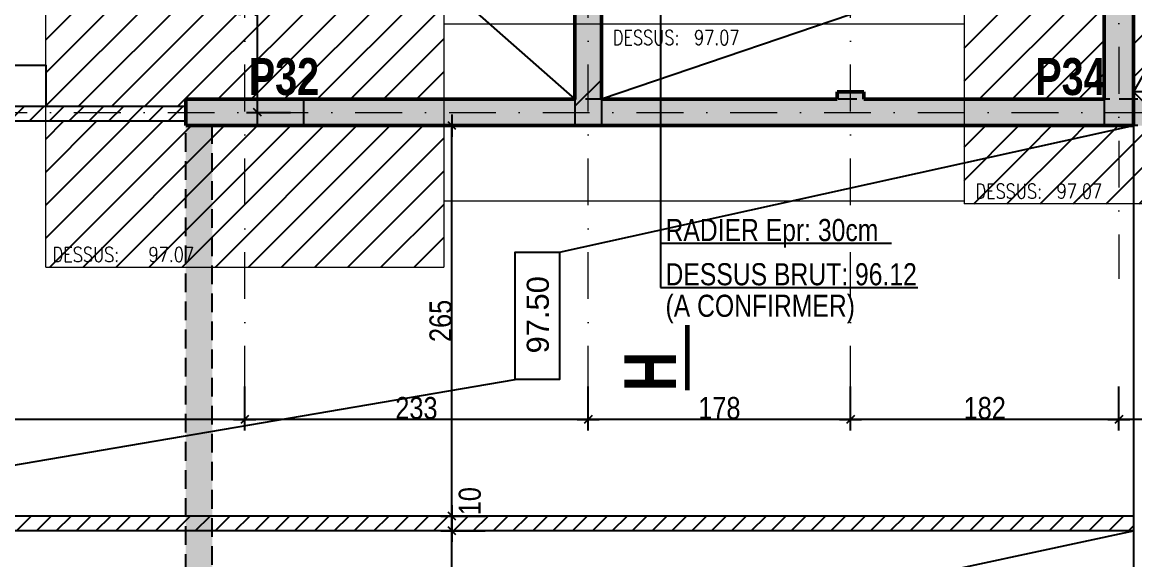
# Model space of a CAD drawing. Header units: centimetres. Extents: x 16433 to 114398, y -50094 to -12305.
# Drawn here: x 40197 to 40951, y -20016 to -19651 of the extents above; entities that cross this region are included whole.
import ezdxf
from ezdxf.enums import TextEntityAlignment as Align

# ---------------------------------------------------------------- set-up
doc = ezdxf.new("R2010")
doc.units = ezdxf.units.CM
doc.header["$LTSCALE"] = 0.5
for name, pattern in [('CACHEX2', [19.05, 12.7, -6.35]), ('TIRETPT2', [12.7, 6.35, -3.175, 0, -3.175]), ('TIRETPTX2', [50.8, 25.4, -12.7, 0, -12.7])]:
    doc.linetypes.add(name, pattern=pattern)
doc.layers.get('DEFPOINTS').update_dxf_attribs({"linetype": 'CONTINUOUS'})
for name, color, linetype in [('01_cloisons', 1, 'CONTINUOUS'), ('01_cote_gen', 4, 'CONTINUOUS'), ('01_murs_sup', 2, 'CACHEX2'), ('01_poch_murs', 253, 'CONTINUOUS'), ('01_poch_poteaux', 250, 'CONTINUOUS'), ('01_poch_Semelles', 253, 'CONTINUOUS'), ('01_texte', 230, 'CONTINUOUS'), ('AA_COTES', 2, 'CONTINUOUS')]:
    doc.layers.add(name, color=color, linetype=linetype)
for name, color, linetype, lineweight in [('01_murs_coup', 5, 'CONTINUOUS', 60), ('01_sem', 42, 'CONTINUOUS', 15), ('01_tram_axes', 2, 'TIRETPTX2', 9)]:
    doc.layers.add(name, color=color, linetype=linetype, lineweight=lineweight)
doc.styles.add('ARIAL', font='arial.ttf')
doc.styles.add('impact', font='impact.ttf')
doc.styles.add('MATTE_TXT', font='arial.ttf')
doc.styles.add('SIMPLEX1', font='SIMPLEX.shx', dxfattribs={"width": 0.8, "height": 10})
doc.styles.add('STYLE2', font='ARIALN.TTF')
doc.dimstyles.new('JB50', dxfattribs={"dimscale": 0.1, "dimtxt": 150, "dimasz": 15, "dimexe": 0.1, "dimexo": 0.1, "dimgap": 0.09, "dimtad": 1, "dimdec": 1, "dimdsep": 46, "dimtxsty": 'STYLE2', "dimblk1": 'BOND_G', "dimblk2": 'BOND_D', "dimsah": 1, "dimcen": 1.5, "dimdle": 0.01, "dimse1": 1, "dimse2": 1, "dimclrd": 4, "dimclre": 2, "dimclrt": 6, "dimazin": 2, "dimtfac": 2.333333, "dimtdec": 1, "dimtix": 1, "dimtmove": 2, "dimatfit": 3, "dimldrblk": 'BOND_G', "dimfxl": 1, "dimtolj": 1, "dimtzin": 0, "dimarcsym": 0})
pattern_1 = [(45, (-10233.557, 8782.937), (-6.7351921, 6.7351921), [])]

# ---------------------------------------------------------------- blocks, each defined once
blk = doc.blocks.new('BOND_G')
at = {"layer": 'AA_COTES', "color": 0}
for p, q in [((0, -5), (0, 15)), ((5, 0), (-5, 0)), ((1.77, 1.77), (-1.77, -1.77))]:
    blk.add_line(p, q, dxfattribs=at)
blk = doc.blocks.new('BOND_D')
at = {"layer": 'AA_COTES', "color": 0}
for p, q in [((5, 0), (-5, 0)), ((-1.77, -1.77), (1.77, 1.77)), ((0, 5), (0, -15))]:
    blk.add_line(p, q, dxfattribs=at)
blk = doc.blocks.new('*D142')
at = {"layer": '01_cote_gen', "color": 4, "lineweight": -2, "transparency": 16777216}
blk.add_line((40939.13, -19920.9), (40760.13, -19920.9), dxfattribs=at)
at = {"layer": 'DEFPOINTS', "color": 0, "transparency": 16777216}
for p in [(40758.63, -19920.9), (40758.63, -19927), (40940.63, -19927)]:
    blk.add_point(p, dxfattribs=at)
at = {"layer": '01_cote_gen', "color": 4, "lineweight": -2, "transparency": 16777216, "xscale": 1.5, "yscale": 1.5, "zscale": 1.5, "rotation": 180}
blk.add_blockref('BOND_D', (40758.63, -19920.9), dxfattribs=at)
at = {"layer": '01_cote_gen', "color": 4, "lineweight": -2, "transparency": 16777216, "xscale": 1.5, "yscale": 1.5, "zscale": 1.5}
blk.add_blockref('BOND_G', (40940.63, -19920.9), dxfattribs=at)
at = {"layer": '01_cote_gen', "color": 6, "transparency": 16777216, "insert": (40849.63, -19913.23), "char_height": 15, "attachment_point": 5, "style": 'STYLE2'}
blk.add_mtext('\\A1;182', dxfattribs=at)
blk = doc.blocks.new('*D143')
at = {"layer": '01_cote_gen', "color": 4, "lineweight": -2, "transparency": 16777216}
blk.add_line((40757.13, -19920.9), (40582.13, -19920.9), dxfattribs=at)
at = {"layer": 'DEFPOINTS', "color": 0, "transparency": 16777216}
for p in [(40580.63, -19903.41), (40580.63, -19920.9), (40758.63, -19927)]:
    blk.add_point(p, dxfattribs=at)
at = {"layer": '01_cote_gen', "color": 4, "lineweight": -2, "transparency": 16777216, "xscale": 1.5, "yscale": 1.5, "zscale": 1.5, "rotation": 180}
blk.add_blockref('BOND_D', (40580.63, -19920.9), dxfattribs=at)
at = {"layer": '01_cote_gen', "color": 4, "lineweight": -2, "transparency": 16777216, "xscale": 1.5, "yscale": 1.5, "zscale": 1.5}
blk.add_blockref('BOND_G', (40758.63, -19920.9), dxfattribs=at)
at = {"layer": '01_cote_gen', "color": 6, "transparency": 16777216, "insert": (40669.63, -19913.23), "char_height": 15, "attachment_point": 5, "style": 'STYLE2'}
blk.add_mtext('\\A1;178', dxfattribs=at)
blk = doc.blocks.new('*D144')
at = {"layer": '01_cote_gen', "color": 4, "lineweight": -2, "transparency": 16777216}
blk.add_line((40579.13, -19920.9), (40349.13, -19920.9), dxfattribs=at)
at = {"layer": 'DEFPOINTS', "color": 0, "transparency": 16777216}
for p in [(40347.63, -19903.41), (40580.63, -19903.41), (40347.63, -19920.9)]:
    blk.add_point(p, dxfattribs=at)
at = {"layer": '01_cote_gen', "color": 4, "lineweight": -2, "transparency": 16777216, "xscale": 1.5, "yscale": 1.5, "zscale": 1.5, "rotation": 180}
blk.add_blockref('BOND_D', (40347.63, -19920.9), dxfattribs=at)
at = {"layer": '01_cote_gen', "color": 4, "lineweight": -2, "transparency": 16777216, "xscale": 1.5, "yscale": 1.5, "zscale": 1.5}
blk.add_blockref('BOND_G', (40580.63, -19920.9), dxfattribs=at)
at = {"layer": '01_cote_gen', "color": 6, "transparency": 16777216, "insert": (40464.13, -19913.23), "char_height": 15, "attachment_point": 5, "style": 'STYLE2'}
blk.add_mtext('\\A1;233', dxfattribs=at)
blk = doc.blocks.new('*D145')
at = {"layer": '01_cote_gen', "color": 4, "lineweight": -2, "transparency": 16777216}
blk.add_line((40346.13, -19920.9), (39962.13, -19920.9), dxfattribs=at)
at = {"layer": 'DEFPOINTS', "color": 0, "transparency": 16777216}
for p in [(40347.63, -19903.41), (39960.63, -19916.73), (39960.63, -19920.9)]:
    blk.add_point(p, dxfattribs=at)
at = {"layer": '01_cote_gen', "color": 4, "lineweight": -2, "transparency": 16777216, "xscale": 1.5, "yscale": 1.5, "zscale": 1.5, "rotation": 180}
blk.add_blockref('BOND_D', (39960.63, -19920.9), dxfattribs=at)
at = {"layer": '01_cote_gen', "color": 4, "lineweight": -2, "transparency": 16777216, "xscale": 1.5, "yscale": 1.5, "zscale": 1.5}
blk.add_blockref('BOND_G', (40347.63, -19920.9), dxfattribs=at)
at = {"layer": '01_cote_gen', "color": 6, "transparency": 16777216, "insert": (40154.13, -19913.23), "char_height": 15, "attachment_point": 5, "style": 'STYLE2'}
blk.add_mtext('\\A1;387', dxfattribs=at)
blk = doc.blocks.new('*D170')
at = {"layer": '01_cote_gen', "color": 4, "lineweight": -2, "transparency": 16777216}
blk.add_line((41544.13, -19920.9), (40942.13, -19920.9), dxfattribs=at)
at = {"layer": 'DEFPOINTS', "color": 0, "transparency": 16777216}
for p in [(40940.63, -19829.73), (41545.63, -19854.78), (40940.63, -19920.9)]:
    blk.add_point(p, dxfattribs=at)
at = {"layer": '01_cote_gen', "color": 4, "lineweight": -2, "transparency": 16777216, "xscale": 1.5, "yscale": 1.5, "zscale": 1.5, "rotation": 180}
blk.add_blockref('BOND_D', (40940.63, -19920.9), dxfattribs=at)
at = {"layer": '01_cote_gen', "color": 4, "lineweight": -2, "transparency": 16777216, "xscale": 1.5, "yscale": 1.5, "zscale": 1.5}
blk.add_blockref('BOND_G', (41545.63, -19920.9), dxfattribs=at)
at = {"layer": '01_cote_gen', "color": 6, "transparency": 16777216, "insert": (41243.13, -19913.23), "char_height": 15, "attachment_point": 5, "style": 'STYLE2'}
blk.add_mtext('\\A1;605', dxfattribs=at)
blk = doc.blocks.new('*D180')
at = {"layer": '01_cote_gen', "color": 4, "lineweight": -2, "transparency": 16777216}
blk.add_line((39637.51, -20577.98), (39637.51, -18083.98), dxfattribs=at)
at = {"layer": 'DEFPOINTS', "color": 0, "transparency": 16777216}
for p in [(39637.51, -18082.48), (39720.69, -18082.48), (40307.63, -20579.48)]:
    blk.add_point(p, dxfattribs=at)
at = {"layer": '01_cote_gen', "color": 4, "lineweight": -2, "transparency": 16777216, "xscale": 1.5, "yscale": 1.5, "zscale": 1.5}
for name, p, rotation in [('BOND_D', (39637.51, -18082.48), 90), ('BOND_G', (39637.51, -20579.48), 270)]:
    blk.add_blockref(name, p, dxfattribs=dict(at, rotation=rotation))
at = {"layer": '01_cote_gen', "color": 6, "transparency": 16777216, "insert": (39629.85, -19330.98), "char_height": 15, "attachment_point": 5, "rotation": 90, "style": 'STYLE2'}
blk.add_mtext('\\A1;2497', dxfattribs=at)
blk = doc.blocks.new('*D199')
at = {"layer": '01_cote_gen', "color": 4, "lineweight": -2, "transparency": 16777216}
blk.add_line((40356.3, -19710.98), (40356.3, -19556.98), dxfattribs=at)
at = {"layer": 'DEFPOINTS', "color": 0, "transparency": 16777216}
for p in [(40356.3, -19555.48), (40374.98, -19555.48), (40374.98, -19712.48)]:
    blk.add_point(p, dxfattribs=at)
at = {"layer": '01_cote_gen', "color": 4, "lineweight": -2, "transparency": 16777216, "xscale": 1.5, "yscale": 1.5, "zscale": 1.5}
for name, p, rotation in [('BOND_D', (40356.3, -19555.48), 90), ('BOND_G', (40356.3, -19712.48), 270)]:
    blk.add_blockref(name, p, dxfattribs=dict(at, rotation=rotation))
at = {"layer": '01_cote_gen', "color": 6, "transparency": 16777216, "insert": (40348.63, -19633.98), "char_height": 15, "attachment_point": 5, "rotation": 90, "style": 'STYLE2'}
blk.add_mtext('\\A1;157', dxfattribs=at)
blk = doc.blocks.new('*D512')
at = {"layer": '01_cote_gen', "color": 4, "lineweight": -2, "transparency": 16777216}
blk.add_line((40488.23, -20260.99), (40488.23, -19997.98), dxfattribs=at)
at = {"layer": 'DEFPOINTS', "color": 0, "transparency": 16777216}
for p in [(40488.23, -19996.48), (40525.91, -19996.48), (40539.57, -20262.49)]:
    blk.add_point(p, dxfattribs=at)
at = {"layer": '01_cote_gen', "color": 4, "lineweight": -2, "transparency": 16777216, "xscale": 1.5, "yscale": 1.5, "zscale": 1.5}
for name, p, rotation in [('BOND_D', (40488.23, -19996.48), 90), ('BOND_G', (40488.23, -20262.49), 270)]:
    blk.add_blockref(name, p, dxfattribs=dict(at, rotation=rotation))
at = {"layer": '01_cote_gen', "color": 6, "transparency": 16777216, "insert": (40480.57, -20129.48), "char_height": 15, "attachment_point": 5, "rotation": 90, "style": 'STYLE2'}
blk.add_mtext('\\A1;266', dxfattribs=at)
blk = doc.blocks.new('*D513')
at = {"layer": '01_cote_gen', "color": 4, "lineweight": -2, "transparency": 16777216}
blk.add_line((40488.23, -19994.98), (40488.23, -19987.98), dxfattribs=at)
at = {"layer": 'DEFPOINTS', "color": 0, "transparency": 16777216}
for p in [(40488.23, -19986.48), (40525.91, -19986.48), (40525.91, -19996.48)]:
    blk.add_point(p, dxfattribs=at)
at = {"layer": '01_cote_gen', "color": 4, "lineweight": -2, "transparency": 16777216, "xscale": 1.5, "yscale": 1.5, "zscale": 1.5}
for name, p, rotation in [('BOND_D', (40488.23, -19986.48), 90), ('BOND_G', (40488.23, -19996.48), 270)]:
    blk.add_blockref(name, p, dxfattribs=dict(at, rotation=rotation))
at = {"layer": '01_cote_gen', "color": 6, "transparency": 16777216, "insert": (40500.41, -19976.33), "char_height": 15, "attachment_point": 5, "rotation": 90, "style": 'STYLE2'}
blk.add_mtext('\\A1;10', dxfattribs=at)
blk = doc.blocks.new('*D514')
at = {"layer": '01_cote_gen', "color": 4, "lineweight": -2, "transparency": 16777216}
blk.add_line((40488.23, -19984.98), (40488.23, -19722.98), dxfattribs=at)
at = {"layer": 'DEFPOINTS', "color": 0, "transparency": 16777216}
for p in [(40488.23, -19721.48), (40537.01, -19721.48), (40525.91, -19986.48)]:
    blk.add_point(p, dxfattribs=at)
at = {"layer": '01_cote_gen', "color": 4, "lineweight": -2, "transparency": 16777216, "xscale": 1.5, "yscale": 1.5, "zscale": 1.5}
for name, p, rotation in [('BOND_D', (40488.23, -19721.48), 90), ('BOND_G', (40488.23, -19986.48), 270)]:
    blk.add_blockref(name, p, dxfattribs=dict(at, rotation=rotation))
at = {"layer": '01_cote_gen', "color": 6, "transparency": 16777216, "insert": (40480.57, -19853.98), "char_height": 15, "attachment_point": 5, "rotation": 90, "style": 'STYLE2'}
blk.add_mtext('\\A1;265', dxfattribs=at)

msp = doc.modelspace()

# ---------------------------------------------------------------- hatches: boundary and pattern name
at = {"layer": '01_murs_sup'}
h = msp.add_hatch(dxfattribs=at)
h.set_pattern_fill('DASH', color=256, scale=2.5, angle=135)
h.set_pattern_definition([(135, (25186.803, -57921.042), (-11.2253202, 2e-15), [7.9375, -7.9375])])
h.paths.add_polyline_path([(40571.633, -19348.484), (40571.633, -19573.484), (40589.633, -19573.484), (40589.633, -19348.484)])
h.paths.add_polyline_path([(40749.633, -19348.484), (40749.633, -19573.484), (40767.633, -19573.484), (40767.633, -19348.484)])
h.paths.add_polyline_path([(40749.633, -19039.484), (40749.633, -19119.484), (40428.633, -19119.484), (40428.633, -19154.484), (40133.633, -19154.484), (40133.633, -19189.484), (40108.633, -19189.484), (40108.633, -19207.484), (40151.633, -19207.484), (40151.633, -19172.484), (40428.633, -19172.484), (40428.633, -19207.484), (40446.633, -19207.484), (40446.633, -19137.484), (40749.633, -19137.484), (40749.633, -19172.484), (40767.633, -19172.484), (40767.633, -19039.484)])
h.paths.add_polyline_path([(39960.633, -19389.747), (39960.633, -20297.484), (39990.633, -20297.484), (39990.633, -20285.484), (39976.633, -20285.484), (39976.633, -19389.747)])
h.paths.add_polyline_path([(40307.633, -19703.484), (40307.633, -20577.484), (40357.633, -20577.484), (40357.633, -20559.484), (40325.633, -20559.484), (40325.633, -20397.484), (40445.633, -20397.484), (40445.633, -20381.484), (40325.633, -20381.484), (40325.633, -19721.484), (41010.633, -19721.484), (41010.633, -19703.484)])
h.paths.add_polyline_path([(40570.633, -20381.484), (40570.633, -20397.484), (40680.633, -20397.484), (40680.633, -20381.484)], flags=17)
h.paths.add_polyline_path([(40980.633, -20381.484), (40980.633, -20397.484), (40998.633, -20397.484), (40998.633, -20412.484), (41014.633, -20412.484), (41014.633, -20381.484)])
at = {"layer": '01_poch_murs'}
h = msp.add_hatch(color=256, dxfattribs=at)
h.dxf.hatch_style = 1
h.paths.add_polyline_path([(40571.633, -19703.484), (40482.633, -19703.484), (40482.633, -19712.484), (40571.633, -19712.484)])
h.paths.add_polyline_path([(40571.633, -19712.484), (40482.633, -19712.484), (40482.633, -19721.484), (40571.633, -19721.484)])
h.paths.add_polyline_path([(40482.633, -19712.484), (40387.633, -19712.484), (40387.633, -19721.484), (40482.633, -19721.484)])
h.paths.add_polyline_path([(40482.633, -19703.484), (40387.633, -19703.484), (40387.633, -19712.484), (40482.633, -19712.484)])
h.paths.add_polyline_path([(40629.744, -19703.484), (40589.633, -19703.484), (40589.633, -19712.484), (40629.744, -19712.484)])
h.paths.add_polyline_path([(40629.744, -19712.484), (40589.633, -19712.484), (40589.633, -19721.484), (40629.744, -19721.484)])
h.paths.add_polyline_path([(40758.633, -19712.484), (40629.744, -19712.484), (40629.744, -19721.484), (40758.633, -19721.484)])
h.paths.add_polyline_path([(40758.633, -19698.484), (40749.633, -19698.485), (40749.633, -19703.484), (40629.744, -19703.484), (40629.744, -19712.484), (40758.633, -19712.484)])
h.paths.add_polyline_path([(40835.636, -19703.484), (40767.633, -19703.484), (40767.633, -19698.484), (40758.633, -19698.484), (40758.633, -19712.484), (40835.636, -19712.484)])
h.paths.add_polyline_path([(40835.636, -19712.484), (40758.633, -19712.484), (40758.633, -19721.484), (40835.636, -19721.484)])
h.paths.add_polyline_path([(40930.633, -19712.484), (40835.636, -19712.484), (40835.636, -19721.484), (40930.633, -19721.484)])
h.paths.add_polyline_path([(40930.633, -19703.484), (40835.636, -19703.484), (40835.636, -19712.484), (40930.633, -19712.484)])
h = msp.add_hatch(dxfattribs=at)
h.set_pattern_fill('ANSI31', color=256, scale=3)
h.set_pattern_definition(pattern_1)
h.paths.add_polyline_path([(40307.633, -19718.484), (40307.633, -19708.484), (39978.633, -19708.484), (39978.633, -19718.484)])
h = msp.add_hatch(dxfattribs=at)
h.set_pattern_fill('ANSI31', color=256, scale=3)
h.set_pattern_definition(pattern_1)
h.paths.add_polyline_path([(40950.633, -19986.484), (39978.633, -19986.484), (39978.633, -19996.484), (40950.633, -19996.484)])
at = {"layer": '01_poch_poteaux'}
h = msp.add_hatch(dxfattribs=at)
h.set_pattern_fill('ANSI36', color=256, scale=15)
h.paths.add_polyline_path([(40589.633, -19546.484), (40585.783, -19546.484), (40580.633, -19551.994), (40580.633, -19555.484), (40589.633, -19555.484)])
h.paths.add_polyline_path([(40580.633, -19551.994), (40580.633, -19546.484), (40571.633, -19546.484), (40571.633, -19555.484), (40577.37, -19555.484)])
h.paths.add_polyline_path([(40585.783, -19546.484), (40580.633, -19546.484), (40580.633, -19551.994)], flags=17)
h.paths.add_polyline_path([(40589.633, -19555.484), (40580.633, -19555.484), (40580.633, -19605.484), (40589.633, -19605.484)])
h.paths.add_polyline_path([(40580.633, -19555.484), (40577.37, -19555.484), (40571.633, -19561.622), (40571.633, -19605.484), (40580.633, -19605.484)])
h.paths.add_polyline_path([(40589.633, -19605.484), (40580.633, -19605.484), (40580.633, -19652.484), (40589.633, -19652.484)])
h.paths.add_polyline_path([(40580.633, -19605.484), (40571.633, -19605.484), (40571.633, -19652.484), (40580.633, -19652.484)])
h.paths.add_polyline_path([(40580.633, -19652.484), (40571.633, -19652.484), (40571.633, -19703.484), (40571.633, -19712.484), (40580.633, -19712.484)])
h.paths.add_polyline_path([(40589.633, -19652.484), (40580.633, -19652.484), (40580.633, -19712.484), (40589.633, -19712.484), (40589.633, -19703.484)])
h.paths.add_polyline_path([(40589.633, -19712.484), (40580.633, -19712.484), (40580.633, -19721.484), (40589.633, -19721.484)])
h.paths.add_polyline_path([(40580.633, -19712.484), (40571.633, -19712.484), (40571.633, -19721.484), (40580.633, -19721.484)])
h = msp.add_hatch(dxfattribs=at)
h.set_pattern_fill('ANSI36', color=256, scale=15)
h.paths.add_polyline_path([(40580.633, -19546.484), (40571.633, -19546.484), (40571.633, -19555.484), (40577.37, -19555.484), (40580.633, -19551.994)])
h.paths.add_polyline_path([(40589.633, -19546.484), (40585.783, -19546.484), (40580.633, -19551.994), (40580.633, -19555.484), (40589.633, -19555.484)])
h.paths.add_polyline_path([(40585.783, -19546.484), (40580.633, -19546.484), (40580.633, -19551.994)], flags=17)
h.paths.add_polyline_path([(40580.633, -19551.994), (40577.37, -19555.484), (40580.633, -19555.484)], flags=17)
h.paths.add_polyline_path([(40580.633, -19555.484), (40577.37, -19555.484), (40571.633, -19561.622), (40571.633, -19605.484), (40580.633, -19605.484)])
h.paths.add_polyline_path([(40577.37, -19555.484), (40571.633, -19555.484), (40571.633, -19561.622)], flags=17)
h.paths.add_polyline_path([(40589.633, -19555.484), (40580.633, -19555.484), (40580.633, -19605.484), (40589.633, -19605.484)])
h.paths.add_polyline_path([(40580.633, -19605.484), (40571.633, -19605.484), (40571.633, -19652.484), (40580.633, -19652.484)])
h.paths.add_polyline_path([(40589.633, -19605.484), (40580.633, -19605.484), (40580.633, -19652.484), (40589.633, -19652.484)])
h.paths.add_polyline_path([(40589.633, -19652.484), (40580.633, -19652.484), (40580.633, -19712.484), (40589.633, -19712.484), (40589.633, -19703.484)])
h.paths.add_polyline_path([(40580.633, -19652.484), (40571.633, -19652.484), (40571.633, -19703.484), (40571.633, -19712.484), (40580.633, -19712.484)])
h.paths.add_polyline_path([(40580.633, -19712.484), (40571.633, -19712.484), (40571.633, -19721.484), (40580.633, -19721.484)])
h.paths.add_polyline_path([(40589.633, -19712.484), (40580.633, -19712.484), (40580.633, -19721.484), (40589.633, -19721.484)])
h = msp.add_hatch(color=256, dxfattribs=at)
h.dxf.hatch_style = 1
h.paths.add_polyline_path([(40580.633, -19546.484), (40571.633, -19546.484), (40571.633, -19555.484), (40577.37, -19555.484), (40580.633, -19551.994)])
h.paths.add_polyline_path([(40589.633, -19546.484), (40585.783, -19546.484), (40580.633, -19551.994), (40580.633, -19555.484), (40589.633, -19555.484)])
h.paths.add_polyline_path([(40585.783, -19546.484), (40580.633, -19546.484), (40580.633, -19551.994)], flags=17)
h.paths.add_polyline_path([(40580.633, -19551.994), (40577.37, -19555.484), (40580.633, -19555.484)], flags=17)
h.paths.add_polyline_path([(40589.633, -19555.484), (40580.633, -19555.484), (40580.633, -19605.484), (40589.633, -19605.484)])
h.paths.add_polyline_path([(40580.633, -19555.484), (40577.37, -19555.484), (40571.633, -19561.622), (40571.633, -19605.484), (40580.633, -19605.484)])
h.paths.add_polyline_path([(40580.633, -19605.484), (40571.633, -19605.484), (40571.633, -19652.484), (40580.633, -19652.484)])
h.paths.add_polyline_path([(40589.633, -19605.484), (40580.633, -19605.484), (40580.633, -19652.484), (40589.633, -19652.484)])
h.paths.add_polyline_path([(40589.633, -19652.484), (40580.633, -19652.484), (40580.633, -19712.484), (40589.633, -19712.484), (40589.633, -19703.484)])
h.paths.add_polyline_path([(40580.633, -19652.484), (40571.633, -19652.484), (40571.633, -19703.484), (40571.633, -19712.484), (40580.633, -19712.484)])
h.paths.add_polyline_path([(40580.633, -19712.484), (40571.633, -19712.484), (40571.633, -19721.484), (40580.633, -19721.484)])
h.paths.add_polyline_path([(40589.633, -19712.484), (40580.633, -19712.484), (40580.633, -19721.484), (40589.633, -19721.484)])
h = msp.add_hatch(color=256, dxfattribs=at)
h.dxf.hatch_style = 1
h.paths.add_polyline_path([(40950.633, -19557.484), (40940.636, -19557.484), (40940.636, -19639.484), (40950.633, -19639.484)])
h.paths.add_polyline_path([(40940.636, -19557.484), (40930.633, -19557.484), (40930.633, -19639.484), (40940.636, -19639.484)])
h.paths.add_polyline_path([(40940.636, -19639.484), (40930.633, -19639.484), (40930.633, -19703.484), (40930.633, -19712.484), (40940.636, -19712.484)])
h.paths.add_polyline_path([(40950.633, -19639.484), (40940.636, -19639.484), (40940.636, -19712.484), (40950.633, -19712.484)])
h.paths.add_polyline_path([(40950.633, -19712.484), (40940.636, -19712.484), (40940.636, -19721.484), (40950.633, -19721.484)])
h.paths.add_polyline_path([(40940.636, -19712.484), (40930.633, -19712.484), (40930.633, -19721.484), (40940.636, -19721.484)])
h = msp.add_hatch(color=256, dxfattribs=at)
h.dxf.hatch_style = 1
h.paths.add_polyline_path([(40347.633, -19703.484), (40307.633, -19703.484), (40307.633, -19712.484), (40347.633, -19712.484)])
h.paths.add_polyline_path([(40387.633, -19703.484), (40347.633, -19703.484), (40347.633, -19712.484), (40387.633, -19712.484)])
h.paths.add_polyline_path([(40387.633, -19712.484), (40347.633, -19712.484), (40347.633, -19721.484), (40387.633, -19721.484)])
h.paths.add_polyline_path([(40347.633, -19712.484), (40307.633, -19712.484), (40307.633, -19721.484), (40347.633, -19721.484)])
at = {"layer": '01_poch_Semelles', "linetype": 'CACHEX2', "ltscale": 2}
h = msp.add_hatch(dxfattribs=at)
h.set_pattern_fill('ANSI31', color=256, scale=5)
h.paths.add_polyline_path([(40911.287, -19504.484), (40835.636, -19504.484), (40835.636, -19605.623), (40881.367, -19605.623)], flags=17)
h.paths.add_polyline_path([(40930.633, -19504.484), (40911.287, -19504.484), (40881.367, -19605.623), (40881.367, -19633.719), (40835.636, -19633.719), (40835.636, -19639.484), (40930.633, -19639.484)])
h.paths.add_polyline_path([(40881.367, -19605.623), (40835.636, -19605.623), (40835.636, -19633.719), (40881.367, -19633.719)], flags=17)
h.paths.add_polyline_path([(40930.633, -19639.484), (40835.636, -19639.484), (40835.636, -19703.484), (40930.633, -19703.484)])
h.paths.add_polyline_path([(40950.633, -19721.484), (40835.636, -19721.484), (40835.636, -19746.813)])
h.paths.add_polyline_path([(40940.636, -19723.686), (40835.636, -19746.813), (40835.636, -19774.484), (40940.636, -19774.484)])
h.paths.add_polyline_path([(40950.633, -19721.484), (40940.636, -19723.686), (40940.636, -19774.484), (40950.633, -19774.484)])
h.paths.add_polyline_path([(40964.393, -19712.484), (40950.633, -19712.484), (40950.633, -19721.484), (40950.633, -19774.484), (41025.333, -19774.484)])
h.paths.add_polyline_path([(41045.636, -19712.484), (40964.393, -19712.484), (41025.333, -19774.484), (41045.636, -19774.484)])
h.paths.add_polyline_path([(41045.636, -19698.484), (40950.633, -19698.484), (40964.393, -19712.484), (41045.636, -19712.484)])
h.paths.add_polyline_path([(41045.636, -19639.484), (40983.708, -19639.484), (40950.633, -19698.484), (41045.636, -19698.484)])
h.paths.add_polyline_path([(40983.708, -19639.484), (40950.633, -19639.484), (40950.633, -19698.484)], flags=17)
h.paths.add_polyline_path([(41045.636, -19529.018), (41045.636, -19504.484), (40950.633, -19504.484), (40950.633, -19639.484), (40983.708, -19639.484)])
h.paths.add_polyline_path([(41045.636, -19529.018), (40983.708, -19639.484), (41045.636, -19639.484)], flags=17)
h.paths.add_polyline_path([(40808.948, -19634.754), (40868.887, -19634.754), (40868.887, -19603.843), (40808.948, -19603.843)], flags=9)
h.paths.add_polyline_path([(40877.068, -19708.467), (40938.502, -19708.467), (40938.502, -19669.485), (40877.068, -19669.485)], flags=9)
h.paths.add_polyline_path([(40839.82, -19773.14), (40892.058, -19773.14), (40892.058, -19758.14), (40839.82, -19758.14)], flags=24)
h.paths.add_polyline_path([(40895.343, -19773.14), (40932.343, -19773.14), (40932.343, -19758.14), (40895.343, -19758.14)], flags=24)
h = msp.add_hatch(dxfattribs=at)
h.set_pattern_fill('ANSI31', color=256, scale=5)
h.paths.add_polyline_path([(40347.633, -19607.484), (40212.633, -19607.484), (40212.633, -19708.484), (40307.633, -19708.484), (40307.633, -19703.484), (40347.633, -19703.484)])
h.paths.add_polyline_path([(40482.633, -19624.983), (40462.793, -19607.484), (40347.633, -19607.484), (40347.633, -19703.484), (40482.633, -19703.484)])
h.paths.add_polyline_path([(40482.633, -19721.484), (40347.633, -19721.484), (40347.633, -19817.484), (40482.633, -19817.484)])
h.paths.add_polyline_path([(40347.633, -19721.484), (40307.633, -19721.484), (40307.633, -19718.484), (40212.633, -19718.484), (40212.633, -19817.484), (40347.633, -19817.484)])
h.paths.add_polyline_path([(40364.161, -19652.581), (40364.161, -19616.411), (40332.933, -19616.411), (40332.933, -19652.581)], flags=9)
h.paths.add_polyline_path([(40343.509, -19708.467), (40405.02, -19708.467), (40405.02, -19669.485), (40343.509, -19669.485)], flags=9)
h.paths.add_polyline_path([(40279.34, -19816.14), (40316.34, -19816.14), (40316.34, -19801.14), (40279.34, -19801.14)], flags=24)
h.paths.add_polyline_path([(40213.817, -19816.14), (40266.055, -19816.14), (40266.055, -19801.14), (40213.817, -19801.14)], flags=24)

# ---------------------------------------------------------------- linework, layer by layer
at = {"layer": '01_cloisons'}
for p, q in [((40307.633, -19708.484), (39978.633, -19708.484)), ((40307.633, -19708.484), (40307.633, -19718.484)), ((40307.633, -19718.484), (39978.633, -19718.484)), ((40950.633, -19986.484), (39978.633, -19986.484)), ((40950.633, -19986.484), (40950.633, -19996.484)), ((40950.633, -19996.484), (39978.633, -19996.484))]:
    msp.add_line(p, q, dxfattribs=at)
at = {"layer": '01_murs_coup', "linetype": 'Continuous', "lineweight": 50}
for p, q in [((40571.633, -19703.484), (40571.633, -19348.484)), ((40589.633, -19703.484), (40589.633, -19366.484)), ((40930.633, -19474.484), (40930.633, -19703.484)), ((40950.633, -19474.484), (40950.633, -19721.484)), ((40571.633, -19703.484), (40307.633, -19703.484)), ((40307.633, -19721.484), (40307.633, -19703.484)), ((40749.633, -19703.484), (40589.633, -19703.484)), ((40767.633, -19698.484), (40749.633, -19698.485)), ((40749.633, -19703.484), (40749.633, -19698.485)), ((40767.633, -19698.484), (40767.633, -19703.484)), ((40930.633, -19703.484), (40767.633, -19703.484)), ((40950.633, -19721.484), (40307.633, -19721.484))]:
    msp.add_line(p, q, dxfattribs=at)
at = {"layer": '01_murs_sup', "ltscale": 2}
for p, q in [((40307.633, -20577.484), (40307.633, -19703.484)), ((41010.633, -19703.484), (40307.633, -19703.484)), ((40325.633, -20381.484), (40325.633, -19721.484)), ((41010.633, -19721.484), (40325.633, -19721.484))]:
    msp.add_line(p, q, dxfattribs=at)
at = {"layer": '01_poch_murs'}
for p, q in [((40571.633, -19703.484), (40571.633, -19721.484)), ((40589.633, -19703.484), (40589.633, -19721.484))]:
    msp.add_line(p, q, dxfattribs=at)
at = {"layer": '01_poch_poteaux'}
for p, q in [((40387.633, -19703.484), (40387.633, -19721.484)), ((40930.633, -19703.484), (40930.633, -19721.484))]:
    msp.add_line(p, q, dxfattribs=at)
at = {"layer": '01_sem', "linetype": 'Continuous'}
for p, q in [((40835.636, -19504.484), (40835.636, -19774.484)), ((40212.633, -19817.484), (40212.633, -19607.484)), ((40482.633, -19607.484), (40482.633, -19817.484)), ((40482.633, -19652.484), (40835.636, -19652.484)), ((40482.633, -19772.484), (40835.636, -19772.484)), ((41045.636, -19774.484), (40835.636, -19774.484)), ((40212.633, -19817.484), (40482.633, -19817.484))]:
    msp.add_line(p, q, dxfattribs=at)
at = {"layer": '01_texte'}
for p, q in [((41228.13, -19203.487), (40950.633, -19698.484)), ((40296.133, -19460.484), (40571.633, -19703.484)), ((40629.744, -19499.455), (40629.744, -19831.263)), ((40794.789, -19633.719), (40589.633, -19703.484)), ((41353.133, -20107.984), (40950.633, -19698.484)), ((41795.633, -19698.484), (40950.633, -19698.484)), ((40561.116, -19807.277), (40950.633, -19721.484)), ((40950.633, -19721.484), (40950.633, -20253.484)), ((40629.744, -19801.263), (40786.291, -19801.263)), ((40629.744, -19831.263), (40804.241, -19831.263)), ((39988.633, -19986.484), (40531.02, -19893.854)), ((40563.772, -20079.242), (40950.633, -19996.484))]:
    msp.add_line(p, q, dxfattribs=at)
for points in [[(40126.055, -19680.388), (40212.633, -19680.388), (40212.633, -19708.484), (40126.055, -19708.484)], [(40531.02, -19893.854), (40531.02, -19807.277), (40561.116, -19807.277), (40561.116, -19893.854)]]:
    msp.add_lwpolyline(points, close=True, dxfattribs=at)
at = {"layer": '01_texte', "const_width": 3}
msp.add_lwpolyline([(40647.894, -19856.851), (40647.894, -19901.103)], dxfattribs=at)
at = {"layer": '01_tram_axes', "linetype": 'TIRETPT2', "ltscale": 10}
for p, q in [((40940.636, -19032.097), (40940.636, -19825.52)), ((40580.633, -19902.625), (40580.633, -19277.824)), ((40758.633, -19902.625), (40758.633, -19295.844)), ((40347.633, -19902.625), (40347.633, -19567.287)), ((39723.041, -19712.484), (41186.35, -19712.484))]:
    msp.add_line(p, q, dxfattribs=at)

# ---------------------------------------------------------------- texts
at = {"layer": '01_texte', "style": 'SIMPLEX1', "width": 0.8}
for s, p in [('DESSUS:', (40619.936, -19669.765)), ('97.07', (40667.84, -19669.765)), ('DESSUS:', (40865.939, -19773.973)), ('97.07', (40913.843, -19773.973)), ('DESSUS:', (40239.936, -19816.973)), ('97.07', (40297.84, -19816.973))]:
    msp.add_text(s, height=10, dxfattribs=at).set_placement(p, align=Align.BOTTOM_CENTER)
at = {"layer": '01_texte', "style": 'impact'}
for s, p in [('P32', (40374.265, -19708.147)), ('P34', (40907.785, -19708.147))]:
    msp.add_text(s, height=25, dxfattribs=at).set_placement(p, align=Align.BOTTOM_CENTER)
at = {"layer": '01_texte', "style": 'MATTE_TXT', "width": 0.8}
for s, p in [('RADIER Epr: 30cm', (40633.094, -19799.827)), ('DESSUS BRUT: 96.12', (40633.094, -19829.827)), ('(A CONFIRMER)', (40633.094, -19851.22))]:
    msp.add_text(s, height=15, dxfattribs=at).set_placement(p)
at = {"layer": '01_texte', "style": 'impact'}
msp.add_text('H', height=35, rotation=90, dxfattribs=at).set_placement((40650.747, -19888.282), align=Align.BOTTOM_CENTER)
at = {"layer": '01_texte', "insert": (40546.557, -19849.844), "char_height": 15, "width": 90.385, "attachment_point": 5, "rotation": 90, "style": 'ARIAL'}
msp.add_mtext('{\\fArial|b0|i0|c238|p34;97.}50', dxfattribs=at)

# ---------------------------------------------------------------- dimensions: what is measured, and where the dimension line sits
at = {"layer": '01_cote_gen'}
for base, p1, p2, picture, middle in [((39637.514, -18082.484), (40307.633, -20579.484), (39720.689, -18082.484), '*D180', (39629.846, -19330.984)), ((40356.296, -19555.484), (40374.979, -19712.484), (40374.979, -19555.484), '*D199', (40348.629, -19633.984)), ((40488.233, -19721.484), (40525.908, -19986.484), (40537.012, -19721.484), '*D514', (40480.565, -19853.984)), ((40488.233, -19996.484), (40539.575, -20262.485), (40525.908, -19996.484), '*D512', (40480.565, -20129.485))]:
    dim = msp.add_linear_dim(base=base, p1=p1, p2=p2, angle=90, dimstyle='JB50', dxfattribs=at)
    dim.commit()
    dim.dimension.update_dxf_attribs({"geometry": picture, "text_midpoint": middle})
for base, p1, p2, picture, middle in [((40940.633, -19920.895), (41545.633, -19854.781), (40940.633, -19829.725), '*D170', (41243.133, -19913.228)), ((39960.633, -19920.895), (40347.633, -19903.412), (39960.633, -19916.732), '*D145', (40154.133, -19913.228)), ((40347.633, -19920.895), (40580.633, -19903.412), (40347.633, -19903.412), '*D144', (40464.133, -19913.228)), ((40580.633, -19920.895), (40758.633, -19927.002), (40580.633, -19903.412), '*D143', (40669.633, -19913.228)), ((40758.633, -19920.895), (40940.633, -19927.002), (40758.633, -19927.002), '*D142', (40849.633, -19913.228))]:
    dim = msp.add_linear_dim(base=base, p1=p1, p2=p2, dimstyle='JB50', dxfattribs=at)
    dim.commit()
    dim.dimension.update_dxf_attribs({"geometry": picture, "text_midpoint": middle})
dim = msp.add_linear_dim(base=(40488.233, -19986.484), p1=(40525.908, -19996.484), p2=(40525.908, -19986.484), angle=90, dimstyle='JB50', dxfattribs=at)
dim.commit()
dim.dimension.update_dxf_attribs({"geometry": '*D513', "text_midpoint": (40500.414, -19976.331), "dimtype": 160})

doc.saveas('drawing.dxf')
